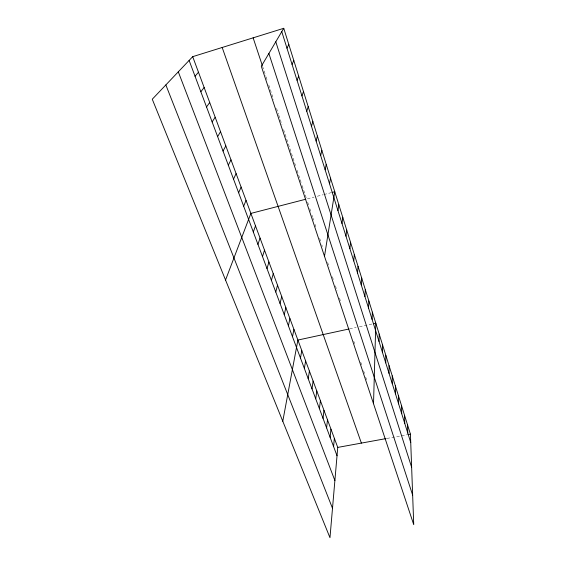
<?xml version="1.0" encoding="UTF-8"?>
<svg xmlns="http://www.w3.org/2000/svg" width="566" height="566" viewBox="0 0 566 566"><rect width="100%" height="100%" fill="white"/><g stroke="black" fill="none" stroke-linecap="round" stroke-linejoin="round"><path stroke-width="0.42" stroke-dasharray="2.83 2.12" d="M307.437 198.8L314.031 197.095M317.335 196.246L323.122 194.746M323.957 194.534L331.443 192.603M349.689 328.839L356.191 327.431M359.438 326.731L372.52 323.894M386.967 438.438L407.18 434.752M262.574 66.279L265.829 76.092M266.098 76.898L267.18 80.153M268.793 85.027L273.562 99.383M276.569 108.453L278.486 114.24M278.762 115.068L281.995 124.81M283.608 129.685L288.108 143.24M288.377 144.04L296.032 167.112M297.115 170.373L301.643 184.021M302.173 185.627L306.609 199.013M307.671 202.204L308.732 205.401M309.793 208.592L310.854 211.79M311.965 215.137L312.517 216.813M312.8 217.655L313.628 220.167M315.021 224.355L315.842 226.825M319.663 238.343L320.738 241.583M321.813 244.83L322.351 246.451M327.65 262.419L329.214 267.131M332.412 276.774L333.508 280.085M335.426 285.858L337.046 290.747M339.473 298.049L340.534 301.261M353.785 341.199L354.599 343.64M360.733 362.134L361.78 365.289M363.613 370.815L364.645 373.928M365.678 377.034L366.711 380.147"/><path stroke-width="0.85" d="M389.047 373.376L389.047 365.643M385.757 362.898L385.807 355.264M382.418 352.264L382.524 344.736M379.029 341.468L379.185 334.039M373.525 403.728L375.796 323.186L373.341 323.717M372.095 319.358L372.35 312.156M368.537 308.046L368.855 300.963M364.928 296.549L365.311 289.587M361.264 284.868L361.702 278.033M357.535 272.996L358.037 266.296M192.695 56.664L337.739 447.409L329.971 537.7L152.268 99.227L192.695 56.664L283.75 28.3L410.435 434.164L413.732 524.647L261.315 66.286L283.75 28.3M353.75 260.933L354.316 254.375M333.6 446.588L334.365 438.332M349.901 248.665L350.531 242.255M330.127 437.313L330.947 429.127M326.603 427.903L327.481 419.788M345.989 236.199L346.689 229.938M323.037 418.352L323.971 410.322M319.408 408.666L320.406 400.714M342.005 223.52L342.777 217.415M315.736 398.839L316.79 390.972M337.966 210.63L338.808 204.687M312 388.87L313.118 381.088M308.215 378.746L309.397 371.055M324.502 256.299L334.768 191.74L332.27 192.383M304.374 368.473L305.619 360.875M300.475 358.052L301.784 350.545M329.532 183.78L330.53 178.177M282.774 421.253L297.886 340.06L348.882 329.016M292.488 336.713L293.938 329.419M325.139 169.786L326.221 164.373M288.405 325.797L289.926 318.608M320.667 155.544L321.842 150.33M284.259 314.71L285.851 307.642M280.05 303.454L281.719 296.499M316.118 141.047L317.377 136.031M275.769 292.014L277.517 285.186M271.418 280.396L273.251 273.689M311.484 126.275L312.835 121.471M267.003 268.588L268.921 262.016M262.511 256.589L264.513 250.158M306.765 111.233L308.208 106.649M257.947 244.399L260.042 238.102M301.954 95.909L303.496 91.558M253.313 232.003L255.499 225.855M225.544 280.029L250.88 213.41L305.817 199.218M297.051 80.301L298.692 76.184M243.656 206.194L246.033 200.371M238.633 192.758L241.116 187.105M292.056 64.39L293.804 60.52M233.517 179.089L236.107 173.613M228.31 165.18L231.013 159.888M286.969 48.174L288.823 44.565M223.011 151.016L225.827 145.922M217.62 136.597L220.549 131.701M212.13 121.916L215.179 117.233M206.533 106.967L209.71 102.503M200.838 91.742L204.142 87.497M195.037 76.233L198.468 72.222M337.739 447.409L386.104 438.593M407.994 434.603L410.435 434.164M165.845 84.935L332.497 508.303M178.297 71.825L334.888 480.534M189.122 60.428L337.018 455.736M222.183 47.48L361.384 443.1M253.136 37.837L262.299 65.451M268.878 53.48L412.656 495.123M275.791 41.778L411.645 467.29M281.776 31.639L410.739 442.478M407.513 424.79L407.775 433.032M404.541 415.288L404.768 423.453M401.535 405.645L401.719 413.732M398.478 395.86L398.62 403.869M395.386 385.941L395.478 393.851M392.238 375.866L392.288 383.691"/></g></svg>
